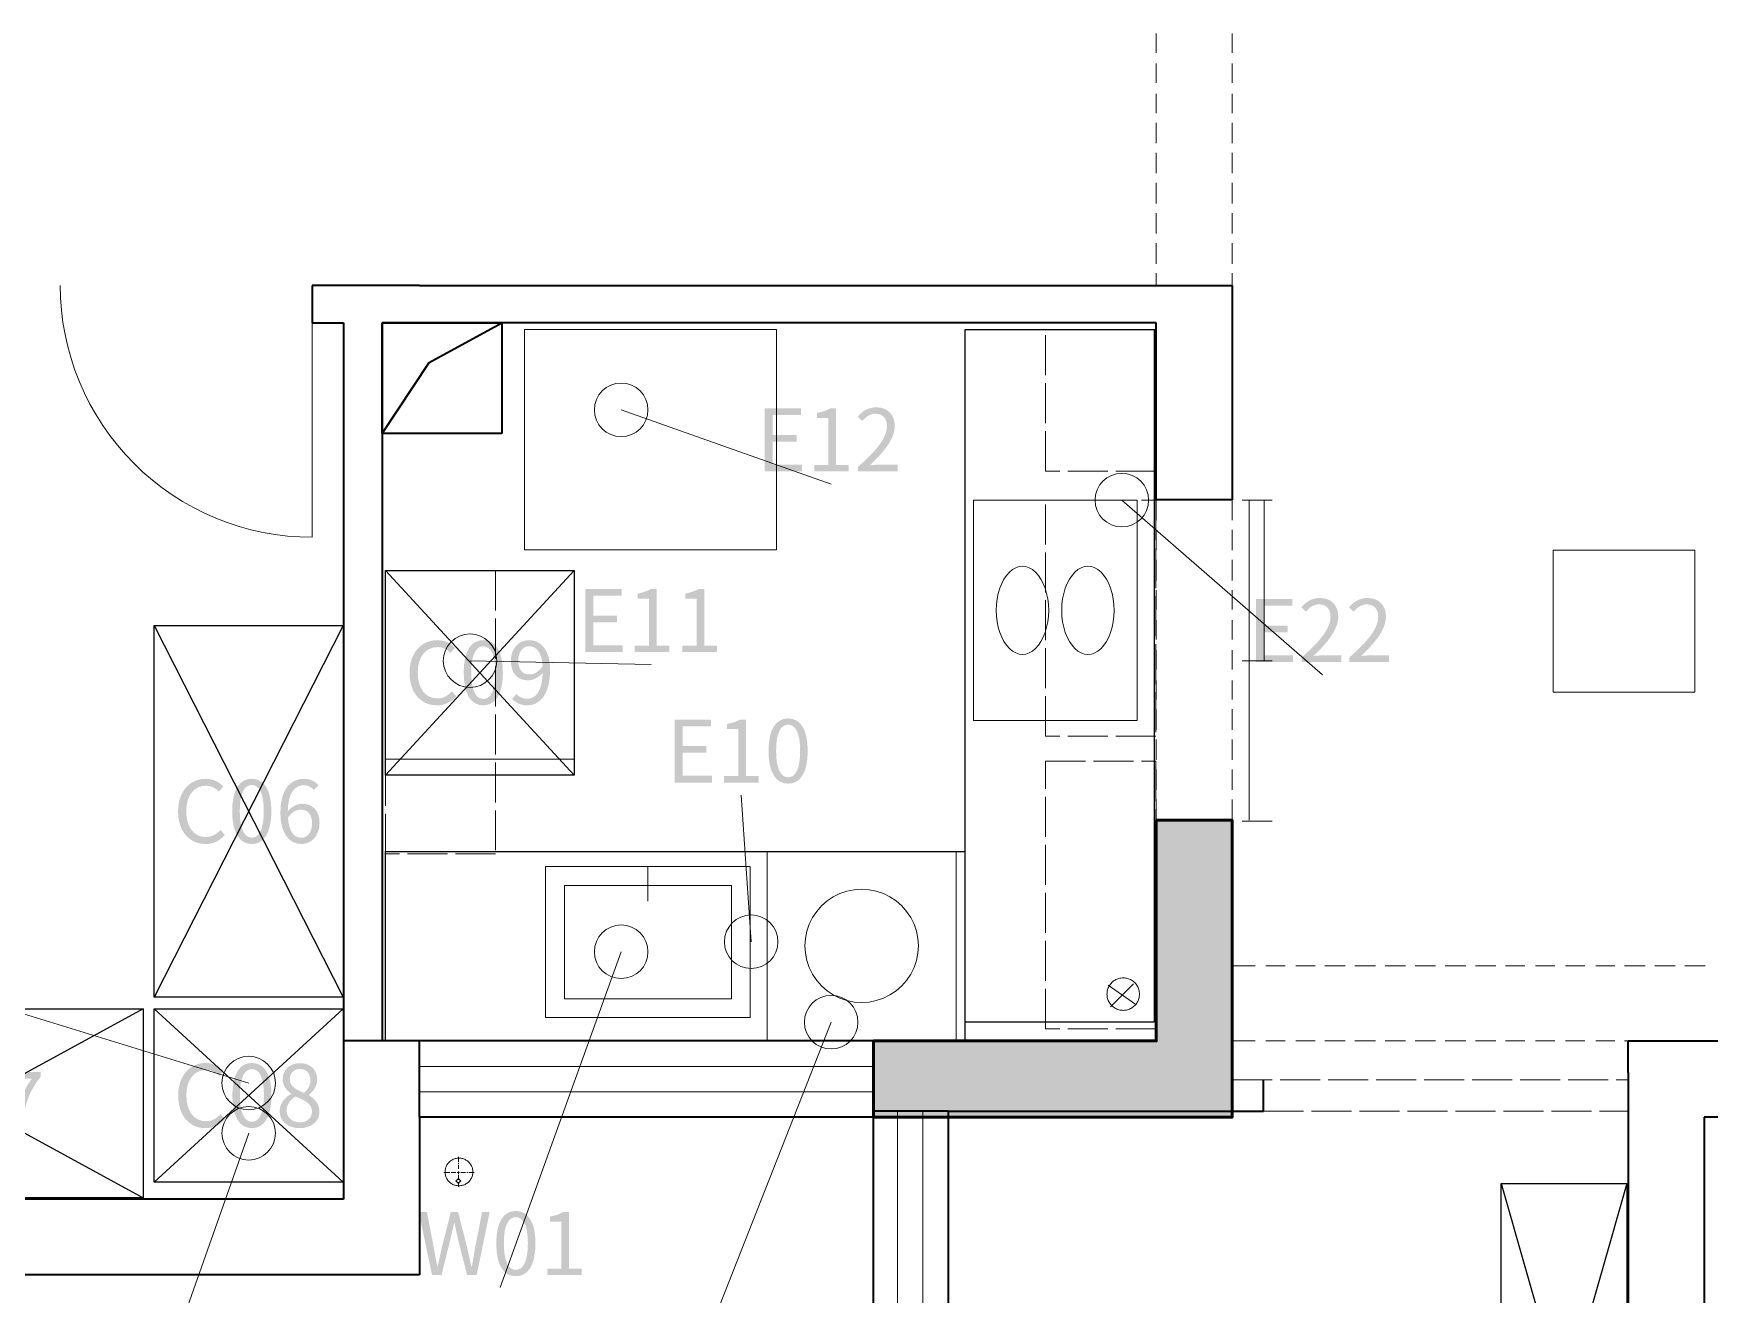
# Model space of a CAD drawing. Header units: millimetres. Extents: x -4600 to 229000, y -4300 to 19460.
# Drawn here: x 85366 to 90688, y 3565 to 7570 of the extents above; entities that cross this region are included whole.
import ezdxf

# ---------------------------------------------------------------- set-up
doc = ezdxf.new("R2010")
doc.units = ezdxf.units.MM
doc.header["$LTSCALE"] = 100
doc.linetypes.add('DASHED', pattern=[1.524, 1.27, -0.254])
for name, color, linetype, lineweight in [('A-APPLIANCE', 4, 'Continuous', 18), ('A-CAB-UPPER', 32, 'DASHED', 13), ('A-CABINET', 32, 'Continuous', 25), ('A-ELEC', 1, 'Continuous', 18), ('A-EX-BEAM', 8, 'Continuous', 13), ('A-EX-OPENING', 8, 'DASHED', 13), ('A-EX-SERVICE', 6, 'Continuous', 13), ('A-EX-STRUCT', 7, 'Continuous', 50), ('A-EX-WALL', 7, 'Continuous', 35), ('A-EX-WINDOW', 4, 'Continuous', 18), ('A-FURN', 7, 'Continuous', 18), ('A-LEADER', 8, 'Continuous', 13), ('A-NEW-DOOR', 3, 'Continuous', 18), ('A-SANITARY', 4, 'Continuous', 18), ('A-TEXT', 7, 'Continuous', 18), ('A-WATER', 5, 'Continuous', 18)]:
    doc.layers.add(name, color=color, linetype=linetype, lineweight=lineweight)

# ---------------------------------------------------------------- blocks, each defined once
blk = doc.blocks.new('SOURCE_PROPOSED')
at = {"layer": 'A-EX-STRUCT'}
blk.add_hatch(color=256, dxfattribs=at).paths.add_polyline_path([(8931.4, 3271.9), (9172.2, 3271.9), (9172.2, 2328.5), (8033.6, 2328.5), (8033.6, 2570.8), (8931.4, 2570.8)])
at = {"layer": 'A-EX-BEAM'}
for p, q in [((8931.4, 5769.8), (8931.4, 5708.6)), ((9172.2, 5769.8), (9172.2, 5708.6)), ((8931.4, 5674.1), (8931.4, 5612.9)), ((9172.2, 5674.1), (9172.2, 5612.9)), ((8931.4, 5578.4), (8931.4, 5517.2)), ((9172.2, 5578.4), (9172.2, 5517.2)), ((8931.4, 5486.6), (8931.4, 5421.6)), ((9172.2, 5486.6), (9172.2, 5421.6)), ((8931.4, 5390.9), (8931.4, 5325.9)), ((9172.2, 5390.9), (9172.2, 5325.9)), ((8931.4, 5295.3), (8931.4, 5230.2)), ((9172.2, 5295.3), (9172.2, 5230.2)), ((8931.4, 5199.6), (8931.4, 5134.5)), ((9172.2, 5199.6), (9172.2, 5134.5)), ((8931.4, 5103.9), (8931.4, 5038.9)), ((9172.2, 5103.9), (9172.2, 5038.9)), ((8931.4, 5008.3), (8931.4, 4970)), ((9172.2, 5008.3), (9172.2, 4970)), ((8931.4, 4289.2), (8931.4, 4224.2)), ((9172.2, 4289.2), (9172.2, 4224.2)), ((8931.4, 4193.6), (8931.4, 4128.6)), ((9172.2, 4193.6), (9172.2, 4128.6)), ((8931.4, 4098), (8931.4, 4033)), ((9172.2, 4098), (9172.2, 4033)), ((8931.4, 4002.4), (8931.4, 3941.2)), ((9172.2, 4002.4), (9172.2, 3941.2)), ((8931.4, 3906.8), (8931.4, 3845.6)), ((9172.2, 3906.8), (9172.2, 3845.6)), ((8931.4, 3811.2), (8931.4, 3750)), ((9172.2, 3811.2), (9172.2, 3750)), ((8931.4, 3715.6), (8931.4, 3654.4)), ((9172.2, 3715.6), (9172.2, 3654.4)), ((8931.4, 3623.8), (8931.4, 3558.8)), ((9172.2, 3623.8), (9172.2, 3558.8)), ((8931.4, 3528.2), (8931.4, 3463.1)), ((9172.2, 3528.2), (9172.2, 3463.1)), ((8931.4, 3432.5), (8931.4, 3367.5)), ((9172.2, 3432.5), (9172.2, 3367.5)), ((8931.4, 3336.9), (8931.4, 3271.9)), ((9172.2, 3336.9), (9172.2, 3271.9)), ((9172.2, 2809.2), (9244.9, 2809.2)), ((9279.3, 2809.2), (9340.4, 2809.2)), ((9374.8, 2809.2), (9436, 2809.2)), ((9466.6, 2809.2), (9531.6, 2809.2)), ((9562.2, 2809.2), (9627.2, 2809.2)), ((9657.8, 2809.2), (9722.7, 2809.2)), ((9753.3, 2809.2), (9818.3, 2809.2)), ((9848.9, 2809.2), (9913.9, 2809.2)), ((9944.5, 2809.2), (10009.5, 2809.2)), ((10040.1, 2809.2), (10101.2, 2809.2)), ((10135.6, 2809.2), (10196.8, 2809.2)), ((10231.2, 2809.2), (10292.4, 2809.2)), ((10326.8, 2809.2), (10387.9, 2809.2)), ((10418.5, 2809.2), (10483.5, 2809.2)), ((10514.1, 2809.2), (10579.1, 2809.2)), ((10609.7, 2809.2), (10674.7, 2809.2)), ((9172.2, 2570.8), (9244.9, 2570.8)), ((9279.3, 2570.8), (9340.4, 2570.8)), ((9374.8, 2570.8), (9436, 2570.8)), ((9466.6, 2570.8), (9531.6, 2570.8)), ((9562.2, 2570.8), (9627.2, 2570.8)), ((9657.8, 2570.8), (9722.7, 2570.8)), ((9753.3, 2570.8), (9818.3, 2570.8)), ((9848.9, 2570.8), (9913.9, 2570.8)), ((9944.5, 2570.8), (10009.5, 2570.8)), ((10040.1, 2570.8), (10101.2, 2570.8)), ((10135.6, 2570.8), (10196.8, 2570.8)), ((10231.2, 2570.8), (10292.4, 2570.8)), ((10326.8, 2570.8), (10387.9, 2570.8)), ((10418.5, 2570.8), (10483.5, 2570.8)), ((10514.1, 2570.8), (10579.1, 2570.8)), ((10609.7, 2570.8), (10674.7, 2570.8))]:
    blk.add_line(p, q, dxfattribs=at)
at = {"layer": 'A-EX-OPENING'}
for p, q in [((9172.2, 2447.1), (10430, 2447.1)), ((9271.6, 2347.6), (10430, 2347.6))]:
    blk.add_line(p, q, dxfattribs=at)
at = {"layer": 'A-EX-SERVICE'}
for p, q in [((8931.4, 5769.8), (8931.4, 5708.6)), ((9172.2, 5769.8), (9172.2, 5708.6)), ((8931.4, 5674.1), (8931.4, 5612.9)), ((9172.2, 5674.1), (9172.2, 5612.9)), ((8931.4, 5578.4), (8931.4, 5517.2)), ((9172.2, 5578.4), (9172.2, 5517.2)), ((8931.4, 5486.6), (8931.4, 5421.6)), ((9172.2, 5486.6), (9172.2, 5421.6)), ((8931.4, 5390.9), (8931.4, 5325.9)), ((9172.2, 5390.9), (9172.2, 5325.9)), ((8931.4, 5295.3), (8931.4, 5230.2)), ((9172.2, 5295.3), (9172.2, 5230.2)), ((8931.4, 5199.6), (8931.4, 5134.5)), ((9172.2, 5199.6), (9172.2, 5134.5)), ((8931.4, 5103.9), (8931.4, 5038.9)), ((9172.2, 5103.9), (9172.2, 5038.9)), ((8931.4, 5008.3), (8931.4, 4970)), ((9172.2, 5008.3), (9172.2, 4970)), ((8931.4, 4289.2), (8931.4, 4224.2)), ((9172.2, 4289.2), (9172.2, 4224.2)), ((8931.4, 4193.6), (8931.4, 4128.6)), ((9172.2, 4193.6), (9172.2, 4128.6)), ((8931.4, 4098), (8931.4, 4033)), ((9172.2, 4098), (9172.2, 4033)), ((8931.4, 4002.4), (8931.4, 3941.2)), ((9172.2, 4002.4), (9172.2, 3941.2)), ((8931.4, 3906.8), (8931.4, 3845.6)), ((9172.2, 3906.8), (9172.2, 3845.6)), ((8931.4, 3811.2), (8931.4, 3750)), ((9172.2, 3811.2), (9172.2, 3750)), ((8931.4, 3715.6), (8931.4, 3654.4)), ((9172.2, 3715.6), (9172.2, 3654.4)), ((8931.4, 3623.8), (8931.4, 3558.8)), ((9172.2, 3623.8), (9172.2, 3558.8)), ((8931.4, 3528.2), (8931.4, 3463.1)), ((9172.2, 3528.2), (9172.2, 3463.1)), ((8931.4, 3432.5), (8931.4, 3367.5)), ((9172.2, 3432.5), (9172.2, 3367.5)), ((8931.4, 3336.9), (8931.4, 3271.9)), ((9172.2, 3336.9), (9172.2, 3271.9)), ((9172.2, 2809.2), (9244.9, 2809.2)), ((9279.3, 2809.2), (9340.4, 2809.2)), ((9374.8, 2809.2), (9436, 2809.2)), ((9466.6, 2809.2), (9531.6, 2809.2)), ((9562.2, 2809.2), (9627.2, 2809.2)), ((9657.8, 2809.2), (9722.7, 2809.2)), ((9753.3, 2809.2), (9818.3, 2809.2)), ((9848.9, 2809.2), (9913.9, 2809.2)), ((9944.5, 2809.2), (10009.5, 2809.2)), ((10040.1, 2809.2), (10101.2, 2809.2)), ((10135.6, 2809.2), (10196.8, 2809.2)), ((10231.2, 2809.2), (10292.4, 2809.2)), ((10326.8, 2809.2), (10387.9, 2809.2)), ((10418.5, 2809.2), (10483.5, 2809.2)), ((10514.1, 2809.2), (10579.1, 2809.2)), ((10609.7, 2809.2), (10674.7, 2809.2)), ((8866.4, 2686.8), (8778.5, 2748)), ((8786.1, 2679.1), (8858.7, 2751.8)), ((9172.2, 2570.8), (9244.9, 2570.8)), ((9279.3, 2570.8), (9340.4, 2570.8)), ((9374.8, 2570.8), (9436, 2570.8)), ((9466.6, 2570.8), (9531.6, 2570.8)), ((9562.2, 2570.8), (9627.2, 2570.8)), ((9657.8, 2570.8), (9722.7, 2570.8)), ((9753.3, 2570.8), (9818.3, 2570.8)), ((9848.9, 2570.8), (9913.9, 2570.8)), ((9944.5, 2570.8), (10009.5, 2570.8)), ((10040.1, 2570.8), (10101.2, 2570.8)), ((10135.6, 2570.8), (10196.8, 2570.8)), ((10231.2, 2570.8), (10292.4, 2570.8)), ((10326.8, 2570.8), (10387.9, 2570.8)), ((10418.5, 2570.8), (10483.5, 2570.8)), ((10514.1, 2570.8), (10579.1, 2570.8)), ((10609.7, 2570.8), (10674.7, 2570.8)), ((6714.8, 2187.1), (6714.8, 2202.4)), ((6714.8, 2179.4), (6714.8, 2183.2)), ((6668.7, 2152.6), (6684.1, 2152.6)), ((6684.1, 2152.6), (6687.9, 2152.6)), ((6691.8, 2152.6), (6707.1, 2152.6)), ((6711, 2129.7), (6707.1, 2125.9)), ((6711, 2152.6), (6718.6, 2152.6)), ((6714.8, 2133.5), (6711, 2129.7)), ((6714.8, 2164.1), (6714.8, 2175.6)), ((6714.8, 2148.8), (6714.8, 2156.5)), ((6714.8, 2129.7), (6714.8, 2145)), ((6718.6, 2129.7), (6714.8, 2133.5)), ((6722.5, 2125.9), (6718.6, 2129.7)), ((6722.5, 2152.6), (6737.8, 2152.6)), ((6741.7, 2152.6), (6745.5, 2152.6)), ((6749.4, 2152.6), (6764.7, 2152.6)), ((6707.1, 2125.9), (6711, 2122.1)), ((6711, 2122.1), (6714.8, 2118.2)), ((6714.8, 2106.8), (6714.8, 2122.1)), ((6714.8, 2118.2), (6718.6, 2122.1)), ((6718.6, 2122.1), (6722.5, 2125.9))]:
    blk.add_line(p, q, dxfattribs=at)
for points in [[(8826.2, 2770.9), (8822.7, 2770.8), (8819.2, 2770.4), (8815.8, 2769.9), (8812.5, 2769.1), (8809.3, 2768.1), (8806.2, 2766.9), (8803.1, 2765.5), (8800.2, 2763.9), (8797.4, 2762.1), (8794.7, 2760.2), (8792.2, 2758), (8789.8, 2755.8), (8787.5, 2753.4), (8785.4, 2750.8), (8783.5, 2748.1), (8781.7, 2745.3), (8780.1, 2742.4), (8778.7, 2739.4), (8777.5, 2736.2), (8776.5, 2733), (8775.7, 2729.7), (8775.1, 2726.3), (8774.8, 2722.8), (8774.6, 2719.3)], [(8877.9, 2719.3), (8877.7, 2722.8), (8877.4, 2726.3), (8876.8, 2729.7), (8876, 2733), (8875, 2736.2), (8873.8, 2739.4), (8872.4, 2742.4), (8870.8, 2745.3), (8869, 2748.1), (8867.1, 2750.8), (8865, 2753.4), (8862.7, 2755.8), (8860.3, 2758), (8857.8, 2760.2), (8855.1, 2762.1), (8852.3, 2763.9), (8849.4, 2765.5), (8846.3, 2766.9), (8843.2, 2768.1), (8840, 2769.1), (8836.6, 2769.9), (8833.3, 2770.4), (8829.8, 2770.8), (8826.2, 2770.9)], [(8774.6, 2719.3), (8774.8, 2715.7), (8775.1, 2712.3), (8775.7, 2708.9), (8776.5, 2705.6), (8777.5, 2702.3), (8778.7, 2699.2), (8780.1, 2696.1), (8781.7, 2693.2), (8783.5, 2690.4), (8785.4, 2687.7), (8787.5, 2685.2), (8789.8, 2682.8), (8792.2, 2680.5), (8794.7, 2678.4), (8797.4, 2676.5), (8800.2, 2674.7), (8803.1, 2673.1), (8806.2, 2671.7), (8809.3, 2670.5), (8812.5, 2669.5), (8815.8, 2668.7), (8819.2, 2668.1), (8822.7, 2667.8), (8826.2, 2667.6)], [(8826.2, 2667.6), (8829.8, 2667.8), (8833.3, 2668.1), (8836.6, 2668.7), (8840, 2669.5), (8843.2, 2670.5), (8846.3, 2671.7), (8849.4, 2673.1), (8852.3, 2674.7), (8855.1, 2676.5), (8857.8, 2678.4), (8860.3, 2680.5), (8862.7, 2682.8), (8865, 2685.2), (8867.1, 2687.7), (8869, 2690.4), (8870.8, 2693.2), (8872.4, 2696.1), (8873.8, 2699.2), (8875, 2702.3), (8876, 2705.6), (8876.8, 2708.9), (8877.4, 2712.3), (8877.7, 2715.7), (8877.9, 2719.3)], [(6716.7, 2198.5), (6713.7, 2198.4), (6710.7, 2198.1), (6707.8, 2197.6), (6705, 2197), (6702.2, 2196.1), (6699.5, 2195.1), (6696.9, 2193.9), (6694.4, 2192.5), (6692, 2191), (6689.7, 2189.4), (6687.6, 2187.6), (6685.5, 2185.7), (6683.6, 2183.6), (6681.8, 2181.4), (6680.1, 2179.1), (6678.6, 2176.8), (6677.2, 2174.3), (6676, 2171.7), (6675, 2169), (6674.1, 2166.2), (6673.5, 2163.4), (6673, 2160.5), (6672.7, 2157.6), (6672.6, 2154.6)], [(6760.9, 2154.6), (6760.8, 2157.6), (6760.5, 2160.5), (6760, 2163.4), (6759.3, 2166.2), (6758.4, 2169), (6757.4, 2171.7), (6756.2, 2174.3), (6754.9, 2176.8), (6753.3, 2179.1), (6751.7, 2181.4), (6749.9, 2183.6), (6747.9, 2185.7), (6745.9, 2187.6), (6743.7, 2189.4), (6741.4, 2191), (6739, 2192.5), (6736.5, 2193.9), (6733.9, 2195.1), (6731.2, 2196.1), (6728.5, 2197), (6725.6, 2197.6), (6722.7, 2198.1), (6719.7, 2198.4), (6716.7, 2198.5)], [(6672.6, 2154.6), (6672.7, 2151.5), (6673, 2148.6), (6673.5, 2145.7), (6674.1, 2142.9), (6675, 2140.1), (6676, 2137.4), (6677.2, 2134.9), (6678.6, 2132.4), (6680.1, 2130), (6681.8, 2127.7), (6683.6, 2125.5), (6685.5, 2123.5), (6687.6, 2121.5), (6689.7, 2119.7), (6692, 2118.1), (6694.4, 2116.6), (6696.9, 2115.2), (6699.5, 2114), (6702.2, 2113), (6705, 2112.2), (6707.8, 2111.5), (6710.7, 2111), (6713.7, 2110.7), (6716.7, 2110.6)], [(6716.7, 2110.6), (6719.7, 2110.7), (6722.7, 2111), (6725.6, 2111.5), (6728.5, 2112.2), (6731.2, 2113), (6733.9, 2114), (6736.5, 2115.2), (6739, 2116.6), (6741.4, 2118.1), (6743.7, 2119.7), (6745.9, 2121.5), (6747.9, 2123.5), (6749.9, 2125.5), (6751.7, 2127.7), (6753.3, 2130), (6754.9, 2132.4), (6756.2, 2134.9), (6757.4, 2137.4), (6758.4, 2140.1), (6759.3, 2142.9), (6760, 2145.7), (6760.5, 2148.6), (6760.8, 2151.5), (6760.9, 2154.6)]]:
    blk.add_lwpolyline(points, dxfattribs=at)
at = {"layer": 'A-EX-STRUCT'}
blk.add_lwpolyline([(8931.4, 3271.9), (9172.2, 3271.9), (9172.2, 2328.5), (8033.6, 2328.5), (8033.6, 2570.8), (8931.4, 2570.8)], close=True, dxfattribs=at)
at = {"layer": 'A-EX-WALL'}
for p, q in [((6350, 4970), (6250.5, 4970)), ((6250.5, 4970), (6250.5, 4851.4)), ((6591.9, 4970), (6350, 4970)), ((6591.9, 4970), (9172.2, 4970)), ((9172.2, 4970), (9172.2, 4289.2)), ((6250.5, 4851.4), (6350, 4851.4)), ((6350, 4851.4), (6350, 2068.5)), ((8931.4, 4851.4), (6472.9, 4851.4)), ((6472.9, 4499.6), (6472.9, 4851.4)), ((6472.9, 4851.4), (6472.9, 2570.8)), ((6472.9, 4851.4), (6853, 4851.4)), ((6622.6, 4725.2), (6853, 4851.4)), ((6853, 4851.4), (6853, 4499.6)), ((8931.4, 4289.2), (8931.4, 4851.4)), ((6472.9, 4499.6), (6622.6, 4725.2)), ((6853, 4499.6), (6472.9, 4499.6)), ((9172.2, 4289.2), (8931.4, 4289.2)), ((9172.2, 3271.9), (8931.4, 3271.9)), ((8931.4, 3271.9), (8931.4, 2570.8)), ((9172.2, 2447.1), (9172.2, 3271.9)), ((8931.4, 2570.8), (6350, 2570.8)), ((6591.9, 2328.5), (6591.9, 2570.8)), ((8033.6, 2328.5), (8033.6, 2570.8)), ((10430, 2470), (10430, 2570.8)), ((10430, 2570.8), (14020, 2570.8)), ((10430, 2470), (10430, 0)), ((9172.2, 2447.1), (9172.2, 2347.6)), ((9271.6, 2347.6), (9271.6, 2447.1)), ((8270, 2347.6), (8033.6, 2347.6)), ((8270, 2347.6), (8270, 0)), ((8270, 2347.6), (9271.6, 2347.6)), ((6591.9, 2328.5), (6591.9, 1827.6)), ((8033.6, 2328.5), (6591.9, 2328.5)), ((8033.6, -240.9), (8033.6, 2328.5)), ((14257, 2328.5), (10670.9, 2328.5)), ((10670.9, 2328.5), (10670.9, -240.9)), ((6350, 2068.5), (2720, 2068.5)), ((6591.9, 1827.6), (4601.6, 1827.6))]:
    blk.add_line(p, q, dxfattribs=at)
at = {"layer": 'A-EX-WINDOW'}
for p, q in [((8033.6, 2489.4), (6591.9, 2489.4)), ((8033.6, 2408.8), (6591.9, 2408.8)), ((8109.9, 0), (8109.9, 2347.6)), ((8189.9, 0), (8189.9, 2347.6))]:
    blk.add_line(p, q, dxfattribs=at)
blk = doc.blocks.new('FURNITURE_INDEX')
at = {"layer": 'A-TEXT'}
h = blk.add_hatch(color=256, dxfattribs=at)
edge = h.paths.add_edge_path()
edge.add_spline(control_points=[(6647, 3636.3), (6672.9, 3636.3), (6692.5, 3646.7), (6708.4, 3665)], knot_values=[0, 0, 0, 0, 1, 1, 1, 1], degree=3, periodic=0)
edge.add_line((6708.4, 3665), (6694.4, 3681.1))
edge.add_spline(control_points=[(6694.4, 3681.1), (6681.6, 3666.9), (6667.2, 3658.4), (6648.1, 3658.4), (6609.9, 3658.4), (6585.8, 3690.1), (6585.8, 3740.5), (6585.8, 3790.5), (6611.2, 3821.3), (6648.9, 3821.3), (6666.1, 3821.3), (6679.2, 3813.7), (6689.8, 3802.5)], knot_values=[0, 0, 0, 0, 1, 1, 1, 2, 2, 2, 3, 3, 3, 4, 4, 4, 4], degree=3, periodic=0)
edge.add_line((6689.8, 3802.5), (6703.4, 3818.9))
edge.add_spline(control_points=[(6703.4, 3818.9), (6692, 3831.7), (6672.9, 3843.4), (6648.6, 3843.4), (6597.9, 3843.4), (6559.9, 3804.4), (6559.9, 3739.7), (6559.9, 3674.8), (6597, 3636.3), (6647, 3636.3)], knot_values=[0, 0, 0, 0, 1, 1, 1, 2, 2, 2, 3, 3, 3, 3], degree=3, periodic=0)
h = blk.add_hatch(color=256, dxfattribs=at)
edge = h.paths.add_edge_path()
edge.add_spline(control_points=[(6794, 3636.3), (6832, 3636.3), (6856.2, 3670.7), (6856.2, 3740.5), (6856.2, 3809.9), (6832, 3843.4), (6794, 3843.4), (6755.8, 3843.4), (6731.8, 3809.9), (6731.8, 3740.5), (6731.8, 3670.7), (6755.8, 3636.3), (6794, 3636.3)], knot_values=[0, 0, 0, 0, 1, 1, 1, 2, 2, 2, 3, 3, 3, 4, 4, 4, 4], degree=3, periodic=0)
edge = h.paths.add_edge_path(flags=0)
edge.add_spline(control_points=[(6794, 3656.5), (6771.4, 3656.5), (6755.8, 3681.9), (6755.8, 3740.5), (6755.8, 3798.9), (6771.4, 3823.8), (6794, 3823.8), (6816.7, 3823.8), (6832.2, 3798.9), (6832.2, 3740.5), (6832.2, 3681.9), (6816.7, 3656.5), (6794, 3656.5)], knot_values=[0, 0, 0, 0, 1, 1, 1, 2, 2, 2, 3, 3, 3, 4, 4, 4, 4], degree=3, periodic=0)
h = blk.add_hatch(color=256, dxfattribs=at)
edge = h.paths.add_edge_path()
edge.add_spline(control_points=[(6933.7, 3636.3), (6971.1, 3636.3), (7006.3, 3667.4), (7006.3, 3748.5), (7006.3, 3812), (6977.4, 3843.4), (6938.9, 3843.4), (6907.8, 3843.4), (6881.6, 3817.5), (6881.6, 3778.5), (6881.6, 3737.3), (6903.4, 3715.7), (6936.7, 3715.7), (6953.4, 3715.7), (6970.6, 3725.3), (6982.8, 3740)], knot_values=[0, 0, 0, 0, 1, 1, 1, 2, 2, 2, 3, 3, 3, 4, 4, 4, 5, 5, 5, 5], degree=3, periodic=0)
edge.add_spline(control_points=[(6982.8, 3740), (6980.9, 3678.1), (6958.6, 3657.1), (6932.9, 3657.1), (6919.8, 3657.1), (6907.8, 3662.8), (6899.1, 3672.3)], knot_values=[0, 0, 0, 0, 1, 1, 1, 2, 2, 2, 2], degree=3, periodic=0)
edge.add_line((6899.1, 3672.3), (6885.4, 3656.8))
edge.add_spline(control_points=[(6885.4, 3656.8), (6896.6, 3645.1), (6911.9, 3636.3), (6933.7, 3636.3)], knot_values=[0, 0, 0, 0, 1, 1, 1, 1], degree=3, periodic=0)
edge = h.paths.add_edge_path(flags=0)
edge.add_spline(control_points=[(6982.6, 3761), (6969.2, 3741.9), (6954.2, 3734.3), (6940.8, 3734.3), (6917.1, 3734.3), (6905.1, 3751.7), (6905.1, 3778.5), (6905.1, 3806), (6919.8, 3824), (6939.2, 3824), (6964.6, 3824), (6979.8, 3802.2), (6982.6, 3761)], knot_values=[0, 0, 0, 0, 1, 1, 1, 2, 2, 2, 3, 3, 3, 4, 4, 4, 4], degree=3, periodic=0)
h = blk.add_hatch(color=256, dxfattribs=at)
edge = h.paths.add_edge_path()
edge.add_spline(control_points=[(5911.7, 3196), (5937.6, 3196), (5957.3, 3206.4), (5973.1, 3224.7)], knot_values=[0, 0, 0, 0, 1, 1, 1, 1], degree=3, periodic=0)
edge.add_line((5973.1, 3224.7), (5959.2, 3240.8))
edge.add_spline(control_points=[(5959.2, 3240.8), (5946.3, 3226.6), (5931.9, 3218.1), (5912.8, 3218.1), (5874.6, 3218.1), (5850.6, 3249.8), (5850.6, 3300.3), (5850.6, 3350.2), (5875.9, 3381), (5913.6, 3381), (5930.8, 3381), (5943.9, 3373.4), (5954.5, 3362.2)], knot_values=[0, 0, 0, 0, 1, 1, 1, 2, 2, 2, 3, 3, 3, 4, 4, 4, 4], degree=3, periodic=0)
edge.add_line((5954.5, 3362.2), (5968.2, 3378.6))
edge.add_spline(control_points=[(5968.2, 3378.6), (5956.7, 3391.4), (5937.6, 3403.1), (5913.3, 3403.1), (5862.6, 3403.1), (5824.7, 3364.1), (5824.7, 3299.4), (5824.7, 3234.5), (5861.8, 3196), (5911.7, 3196)], knot_values=[0, 0, 0, 0, 1, 1, 1, 2, 2, 2, 3, 3, 3, 3], degree=3, periodic=0)
h = blk.add_hatch(color=256, dxfattribs=at)
edge = h.paths.add_edge_path()
edge.add_spline(control_points=[(6058.8, 3196), (6096.7, 3196), (6121, 3230.4), (6121, 3300.3), (6121, 3369.6), (6096.7, 3403.1), (6058.8, 3403.1), (6020.6, 3403.1), (5996.5, 3369.6), (5996.5, 3300.3), (5996.5, 3230.4), (6020.6, 3196), (6058.8, 3196)], knot_values=[0, 0, 0, 0, 1, 1, 1, 2, 2, 2, 3, 3, 3, 4, 4, 4, 4], degree=3, periodic=0)
edge = h.paths.add_edge_path(flags=0)
edge.add_spline(control_points=[(6058.8, 3216.2), (6036.1, 3216.2), (6020.6, 3241.6), (6020.6, 3300.3), (6020.6, 3358.7), (6036.1, 3383.5), (6058.8, 3383.5), (6081.4, 3383.5), (6097, 3358.7), (6097, 3300.3), (6097, 3241.6), (6081.4, 3216.2), (6058.8, 3216.2)], knot_values=[0, 0, 0, 0, 1, 1, 1, 2, 2, 2, 3, 3, 3, 4, 4, 4, 4], degree=3, periodic=0)
h = blk.add_hatch(color=256, dxfattribs=at)
edge = h.paths.add_edge_path()
edge.add_spline(control_points=[(6216.5, 3196), (6247.6, 3196), (6274, 3222.2), (6274, 3261), (6274, 3303), (6252.2, 3323.7), (6218.4, 3323.7), (6202.8, 3323.7), (6185.4, 3314.7), (6173.1, 3299.7)], knot_values=[0, 0, 0, 0, 1, 1, 1, 2, 2, 2, 3, 3, 3, 3], degree=3, periodic=0)
edge.add_spline(control_points=[(6173.1, 3299.7), (6174.2, 3361.7), (6196.8, 3382.7), (6224.7, 3382.7), (6236.7, 3382.7), (6248.7, 3376.7), (6256.3, 3367.4)], knot_values=[0, 0, 0, 0, 1, 1, 1, 2, 2, 2, 2], degree=3, periodic=0)
edge.add_line((6256.3, 3367.4), (6270.5, 3382.7))
edge.add_spline(control_points=[(6270.5, 3382.7), (6259.3, 3394.7), (6244.3, 3403.1), (6223.6, 3403.1), (6184.8, 3403.1), (6149.6, 3373.4), (6149.6, 3295.1), (6149.6, 3229), (6178.3, 3196), (6216.5, 3196)], knot_values=[0, 0, 0, 0, 1, 1, 1, 2, 2, 2, 3, 3, 3, 3], degree=3, periodic=0)
edge = h.paths.add_edge_path(flags=0)
edge.add_spline(control_points=[(6173.6, 3279.8), (6186.7, 3298.3), (6202, 3305.2), (6214.3, 3305.2), (6238.6, 3305.2), (6250.3, 3288), (6250.3, 3261), (6250.3, 3233.7), (6235.6, 3215.7), (6216.5, 3215.7), (6191.4, 3215.7), (6176.4, 3238.3), (6173.6, 3279.8)], knot_values=[0, 0, 0, 0, 1, 1, 1, 2, 2, 2, 3, 3, 3, 4, 4, 4, 4], degree=3, periodic=0)
h = blk.add_hatch(color=256, dxfattribs=at)
edge = h.paths.add_edge_path()
edge.add_line((5303.9, 2272.1), (5329.8, 2272.1))
edge.add_spline(control_points=[(5329.8, 2272.1), (5333.1, 2350.4), (5341.6, 2397.1), (5388.5, 2457.1)], knot_values=[0, 0, 0, 0, 1, 1, 1, 1], degree=3, periodic=0)
edge.add_line((5388.5, 2457.1), (5388.5, 2472.1))
edge.add_line((5388.5, 2472.1), (5263.3, 2472.1))
edge.add_line((5263.3, 2472.1), (5263.3, 2450.8))
edge.add_line((5263.3, 2450.8), (5360.4, 2450.8))
edge.add_spline(control_points=[(5360.4, 2450.8), (5321.1, 2396.3), (5307.5, 2348), (5303.9, 2272.1)], knot_values=[0, 0, 0, 0, 1, 1, 1, 1], degree=3, periodic=0)
h = blk.add_hatch(color=256, dxfattribs=at)
edge = h.paths.add_edge_path()
edge.add_spline(control_points=[(5912.1, 2293.6), (5938, 2293.6), (5957.7, 2303.9), (5973.5, 2322.2)], knot_values=[0, 0, 0, 0, 1, 1, 1, 1], degree=3, periodic=0)
edge.add_line((5973.5, 2322.2), (5959.6, 2338.3))
edge.add_spline(control_points=[(5959.6, 2338.3), (5946.8, 2324.1), (5932.3, 2315.7), (5913.2, 2315.7), (5875, 2315.7), (5851, 2347.3), (5851, 2397.8), (5851, 2447.7), (5876.4, 2478.6), (5914, 2478.6), (5931.2, 2478.6), (5944.3, 2470.9), (5954.9, 2459.7)], knot_values=[0, 0, 0, 0, 1, 1, 1, 2, 2, 2, 3, 3, 3, 4, 4, 4, 4], degree=3, periodic=0)
edge.add_line((5954.9, 2459.7), (5968.6, 2476.1))
edge.add_spline(control_points=[(5968.6, 2476.1), (5957.1, 2488.9), (5938, 2500.7), (5913.7, 2500.7), (5863, 2500.7), (5825.1, 2461.6), (5825.1, 2397), (5825.1, 2332), (5862.2, 2293.6), (5912.1, 2293.6)], knot_values=[0, 0, 0, 0, 1, 1, 1, 2, 2, 2, 3, 3, 3, 3], degree=3, periodic=0)
h = blk.add_hatch(color=256, dxfattribs=at)
edge = h.paths.add_edge_path()
edge.add_spline(control_points=[(6059.2, 2293.6), (6097.1, 2293.6), (6121.4, 2327.9), (6121.4, 2397.8), (6121.4, 2467.1), (6097.1, 2500.7), (6059.2, 2500.7), (6021, 2500.7), (5997, 2467.1), (5997, 2397.8), (5997, 2327.9), (6021, 2293.6), (6059.2, 2293.6)], knot_values=[0, 0, 0, 0, 1, 1, 1, 2, 2, 2, 3, 3, 3, 4, 4, 4, 4], degree=3, periodic=0)
edge = h.paths.add_edge_path(flags=0)
edge.add_spline(control_points=[(6059.2, 2313.8), (6036.5, 2313.8), (6021, 2339.1), (6021, 2397.8), (6021, 2456.2), (6036.5, 2481), (6059.2, 2481), (6081.8, 2481), (6097.4, 2456.2), (6097.4, 2397.8), (6097.4, 2339.1), (6081.8, 2313.8), (6059.2, 2313.8)], knot_values=[0, 0, 0, 0, 1, 1, 1, 2, 2, 2, 3, 3, 3, 4, 4, 4, 4], degree=3, periodic=0)
h = blk.add_hatch(color=256, dxfattribs=at)
edge = h.paths.add_edge_path()
edge.add_spline(control_points=[(6211.1, 2293.6), (6248.5, 2293.6), (6273.6, 2316.2), (6273.6, 2345.1), (6273.6, 2372.7), (6257.5, 2387.7), (6240.1, 2397.8)], knot_values=[0, 0, 0, 0, 1, 1, 1, 2, 2, 2, 2], degree=3, periodic=0)
edge.add_line((6240.1, 2397.8), (6240.1, 2399.2))
edge.add_spline(control_points=[(6240.1, 2399.2), (6251.8, 2408.4), (6266.5, 2426.4), (6266.5, 2447.5), (6266.5, 2478.3), (6245.8, 2500.1), (6211.7, 2500.1), (6180.6, 2500.1), (6156.8, 2479.6), (6156.8, 2449.4), (6156.8, 2428.4), (6169.4, 2413.3), (6183.9, 2403.3)], knot_values=[0, 0, 0, 0, 1, 1, 1, 2, 2, 2, 3, 3, 3, 4, 4, 4, 4], degree=3, periodic=0)
edge.add_line((6183.9, 2403.3), (6183.9, 2402.2))
edge.add_spline(control_points=[(6183.9, 2402.2), (6165.6, 2392.3), (6147.3, 2373.5), (6147.3, 2346.8), (6147.3, 2315.9), (6174, 2293.6), (6211.1, 2293.6)], knot_values=[0, 0, 0, 0, 1, 1, 1, 2, 2, 2, 2], degree=3, periodic=0)
edge = h.paths.add_edge_path(flags=0)
edge.add_spline(control_points=[(6211.4, 2312.1), (6187.4, 2312.1), (6169.4, 2327.7), (6169.4, 2349), (6169.4, 2368.1), (6180.9, 2383.9), (6197, 2394.2)], knot_values=[0, 0, 0, 0, 1, 1, 1, 2, 2, 2, 2], degree=3, periodic=0)
edge.add_spline(control_points=[(6197, 2394.2), (6225.3, 2382.8), (6249.9, 2373), (6249.9, 2346), (6249.9, 2326), (6234.6, 2312.1), (6211.4, 2312.1)], knot_values=[0, 0, 0, 0, 1, 1, 1, 2, 2, 2, 2], degree=3, periodic=0)
edge = h.paths.add_edge_path(flags=0)
edge.add_spline(control_points=[(6224.8, 2405.7), (6201, 2415), (6179.5, 2425.6), (6179.5, 2449.4), (6179.5, 2468.7), (6192.9, 2481.6), (6211.4, 2481.6), (6232.7, 2481.6), (6245.3, 2466), (6245.3, 2446.1), (6245.3, 2431.4), (6238.2, 2417.7), (6224.8, 2405.7)], knot_values=[0, 0, 0, 0, 1, 1, 1, 2, 2, 2, 3, 3, 3, 4, 4, 4, 4], degree=3, periodic=0)
at = {"layer": 'A-APPLIANCE'}
for points in [[(6924.7, 4829.8), (7724.7, 4829.8), (7724.7, 4129.8), (6924.7, 4129.8)], [(8350.3, 4288), (8870.3, 4288), (8870.3, 3588), (8350.3, 3588)], [(6483.1, 4064.9), (7083.1, 4064.9), (7083.1, 3464.9), (6483.1, 3464.9)], [(8589.5, 3938), (8588.8, 3956.2), (8586.6, 3974.2), (8583.1, 3991.5), (8578.3, 4008), (8572.3, 4023.2), (8565.1, 4037), (8556.9, 4049), (8547.9, 4059.2), (8538.1, 4067.3), (8527.8, 4073.2), (8517.1, 4076.8), (8506.3, 4078), (8495.4, 4076.8), (8484.7, 4073.2), (8474.4, 4067.3), (8464.7, 4059.2), (8455.6, 4049), (8447.5, 4037), (8440.3, 4023.2), (8434.2, 4008), (8429.4, 3991.5), (8425.9, 3974.2), (8423.8, 3956.2), (8423.1, 3938), (8423.8, 3919.7), (8425.9, 3901.7), (8429.4, 3884.4), (8434.2, 3868), (8440.3, 3852.7), (8447.5, 3839), (8455.6, 3826.9), (8464.7, 3816.7), (8474.4, 3808.6), (8484.7, 3802.7), (8495.4, 3799.2), (8506.3, 3798), (8517.1, 3799.2), (8527.8, 3802.7), (8538.1, 3808.6), (8547.9, 3816.7), (8556.9, 3826.9), (8565.1, 3839), (8572.3, 3852.7), (8578.3, 3868), (8583.1, 3884.4), (8586.6, 3901.7), (8588.8, 3919.7), (8589.5, 3938)], [(8797.5, 3938), (8796.8, 3956.2), (8794.6, 3974.2), (8791.1, 3991.5), (8786.3, 4008), (8780.3, 4023.2), (8773.1, 4037), (8764.9, 4049), (8755.9, 4059.2), (8746.1, 4067.3), (8735.8, 4073.2), (8725.1, 4076.8), (8714.3, 4078), (8703.4, 4076.8), (8692.7, 4073.2), (8682.4, 4067.3), (8672.7, 4059.2), (8663.6, 4049), (8655.5, 4037), (8648.3, 4023.2), (8642.2, 4008), (8637.4, 3991.5), (8633.9, 3974.2), (8631.8, 3956.2), (8631.1, 3938), (8631.8, 3919.7), (8633.9, 3901.7), (8637.4, 3884.4), (8642.2, 3868), (8648.3, 3852.7), (8655.5, 3839), (8663.6, 3826.9), (8672.7, 3816.7), (8682.4, 3808.6), (8692.7, 3802.7), (8703.4, 3799.2), (8714.3, 3798), (8725.1, 3799.2), (8735.8, 3802.7), (8746.1, 3808.6), (8755.9, 3816.7), (8764.9, 3826.9), (8773.1, 3839), (8780.3, 3852.7), (8786.3, 3868), (8791.1, 3884.4), (8794.6, 3901.7), (8796.8, 3919.7), (8797.5, 3938)], [(7695.6, 3172.5), (8295.6, 3172.5), (8295.6, 2572.5), (7695.6, 2572.5)], [(8175.6, 2872.5), (8174.1, 2896), (8169.5, 2919.1), (8161.9, 2941.4), (8151.5, 2962.5), (8138.4, 2982.1), (8122.9, 2999.8), (8105.2, 3015.3), (8085.6, 3028.4), (8064.5, 3038.8), (8042.2, 3046.4), (8019.1, 3050.9), (7995.6, 3052.5), (7972.1, 3050.9), (7949, 3046.4), (7926.7, 3038.8), (7905.6, 3028.4), (7886, 3015.3), (7868.3, 2999.8), (7852.8, 2982.1), (7839.7, 2962.5), (7829.3, 2941.4), (7821.8, 2919.1), (7817.2, 2896), (7815.6, 2872.5), (7817.2, 2849), (7821.8, 2825.9), (7829.3, 2803.6), (7839.7, 2782.5), (7852.8, 2762.9), (7868.3, 2745.2), (7886, 2729.7), (7905.6, 2716.6), (7926.7, 2706.2), (7949, 2698.6), (7972.1, 2694), (7995.6, 2692.5), (8019.1, 2694), (8042.2, 2698.6), (8064.5, 2706.2), (8085.6, 2716.6), (8105.2, 2729.7), (8122.9, 2745.2), (8138.4, 2762.9), (8151.5, 2782.5), (8161.9, 2803.6), (8169.5, 2825.9), (8174.1, 2849), (8175.6, 2872.5)]]:
    blk.add_lwpolyline(points, close=True, dxfattribs=at)
at = {"layer": 'A-CAB-UPPER'}
for points in [[(8579.7, 4829.8), (8929.7, 4829.8), (8929.7, 4379.8), (8579.7, 4379.8)], [(8579.7, 4288), (8929.7, 4288), (8929.7, 3538), (8579.7, 3538)], [(6483.1, 4064.9), (6833.1, 4064.9), (6833.1, 3164.9), (6483.1, 3164.9)], [(8579.7, 3459.3), (8929.7, 3459.3), (8929.7, 2609.3), (8579.7, 2609.3)]]:
    blk.add_lwpolyline(points, close=True, dxfattribs=at)
at = {"layer": 'A-CABINET'}
for points in [[(8324.8, 4829.8), (8924.8, 4829.8), (8924.8, 2629.8), (8324.8, 2629.8)], [(6483.1, 4064.9), (7083.1, 4064.9), (7083.1, 3414.9), (6483.1, 3414.9)], [(5749.3, 3889.6), (6349.3, 3889.6), (6349.3, 2709.6), (5749.3, 2709.6)], [(6483.1, 3172.5), (8323.1, 3172.5), (8323.1, 2572.5), (6483.1, 2572.5)], [(4614.3, 2672.1), (5714.3, 2672.1), (5714.3, 2072.1), (4614.3, 2072.1)], [(5749.3, 2672.1), (6349.3, 2672.1), (6349.3, 2122.1), (5749.3, 2122.1)], [(10026, 2118.2), (10426, 2118.2), (10426, 718.2), (10026, 718.2)]]:
    blk.add_lwpolyline(points, close=True, dxfattribs=at)
for points in [[(6483.1, 4064.9), (7083.1, 3414.9)], [(7083.1, 4064.9), (6483.1, 3414.9)], [(5749.3, 3889.6), (6349.3, 2709.6)], [(6349.3, 3889.6), (5749.3, 2709.6)], [(4614.3, 2672.1), (5714.3, 2072.1)], [(5714.3, 2672.1), (4614.3, 2072.1)], [(5749.3, 2672.1), (6349.3, 2122.1)], [(6349.3, 2672.1), (5749.3, 2122.1)], [(10026, 2118.2), (10426, 718.2)], [(10426, 2118.2), (10026, 718.2)]]:
    blk.add_lwpolyline(points, dxfattribs=at)
at = {"layer": 'A-FURN'}
blk.add_lwpolyline([(10191.7, 4128.6), (10641.7, 4128.6), (10641.7, 3678.6), (10191.7, 3678.6)], close=True, dxfattribs=at)
at = {"layer": 'A-NEW-DOOR'}
for p, q in [((6250.5, 4970), (6250.5, 4170)), ((9204.1, 4288), (9299.7, 4288)), ((9226.4, 4289.2), (9226.4, 3271.9)), ((9274.2, 4289.2), (9274.2, 3778)), ((9204.1, 3778), (9299.7, 3778)), ((9204.1, 3268.1), (9299.7, 3268.1))]:
    blk.add_line(p, q, dxfattribs=at)
blk.add_lwpolyline([(5450.5, 4970), (5451.5, 4930.7), (5454.4, 4891.6), (5459.2, 4852.6), (5465.9, 4813.9), (5474.5, 4775.6), (5485, 4737.8), (5497.3, 4700.5), (5511.4, 4663.9), (5527.3, 4628), (5545, 4592.9), (5564.3, 4558.7), (5585.4, 4525.5), (5608, 4493.4), (5632.1, 4462.5), (5657.8, 4432.8), (5684.8, 4404.3), (5713.3, 4377.2), (5743, 4351.6), (5774, 4327.4), (5806.1, 4304.8), (5839.2, 4283.8), (5873.4, 4264.5), (5908.5, 4246.8), (5944.4, 4230.9), (5981, 4216.8), (6018.3, 4204.4), (6056.1, 4194), (6094.5, 4185.4), (6133.1, 4178.7), (6172.1, 4173.9), (6211.3, 4171), (6250.5, 4170)], dxfattribs=at)
at = {"layer": 'A-SANITARY'}
blk.add_line((7316.9, 3124.7), (7316.9, 3014.7), dxfattribs=at)
for points in [[(6991.9, 3124.7), (7641.9, 3124.7), (7641.9, 2644.7), (6991.9, 2644.7)], [(7051.9, 3064.7), (7581.9, 3064.7), (7581.9, 2704.7), (7051.9, 2704.7)]]:
    blk.add_lwpolyline(points, close=True, dxfattribs=at)
blk = doc.blocks.new('EQUIPMENT_POINTS')
at = {"layer": 'A-ELEC'}
for points in [[(7687.8, 4379.2), (7805.9, 4379.2), (7805.9, 4400.7), (7712.9, 4400.7), (7712.9, 4473.6), (7788.7, 4473.6), (7788.7, 4495.2), (7712.9, 4495.2), (7712.9, 4557.9), (7802.9, 4557.9), (7802.9, 4579.2), (7687.8, 4579.2), (7687.8, 4379.2)], [(7118, 3805.5), (7236.1, 3805.5), (7236.1, 3827.1), (7143.1, 3827.1), (7143.1, 3899.9), (7218.9, 3899.9), (7218.9, 3921.5), (7143.1, 3921.5), (7143.1, 3984.2), (7233.1, 3984.2), (7233.1, 4005.5), (7118, 4005.5), (7118, 3805.5)], [(9247.8, 3773.6), (9365.9, 3773.6), (9365.9, 3795.2), (9272.9, 3795.2), (9272.9, 3868), (9348.7, 3868), (9348.7, 3889.6), (9272.9, 3889.6), (9272.9, 3952.4), (9362.9, 3952.4), (9362.9, 3973.6), (9247.8, 3973.6), (9247.8, 3773.6)], [(7401.7, 3391.2), (7519.8, 3391.2), (7519.8, 3412.7), (7426.8, 3412.7), (7426.8, 3485.6), (7502.6, 3485.6), (7502.6, 3507.2), (7426.8, 3507.2), (7426.8, 3569.9), (7516.8, 3569.9), (7516.8, 3591.2), (7401.7, 3591.2), (7401.7, 3391.2)]]:
    blk.add_hatch(color=256, dxfattribs=at).paths.add_polyline_path(points)
h = blk.add_hatch(color=256, dxfattribs=at)
edge = h.paths.add_edge_path()
edge.add_line((7844.9, 4379.2), (7954.6, 4379.2))
edge.add_line((7954.6, 4379.2), (7954.6, 4399.9))
edge.add_line((7954.6, 4399.9), (7914.5, 4399.9))
edge.add_line((7914.5, 4399.9), (7914.5, 4579.2))
edge.add_line((7914.5, 4579.2), (7895.4, 4579.2))
edge.add_spline(control_points=[(7895.4, 4579.2), (7884.5, 4572.9), (7871.7, 4568.3), (7853.9, 4565)], knot_values=[0, 0, 0, 0, 1, 1, 1, 1], degree=3, periodic=0)
edge.add_line((7853.9, 4565), (7853.9, 4549.2))
edge.add_line((7853.9, 4549.2), (7889.7, 4549.2))
edge.add_line((7889.7, 4549.2), (7889.7, 4399.9))
edge.add_line((7889.7, 4399.9), (7844.9, 4399.9))
edge.add_line((7844.9, 4399.9), (7844.9, 4379.2))
h = blk.add_hatch(color=256, dxfattribs=at)
edge = h.paths.add_edge_path()
edge.add_line((7984.3, 4379.2), (8110.1, 4379.2))
edge.add_line((8110.1, 4379.2), (8110.1, 4400.7))
edge.add_line((8110.1, 4400.7), (8054.7, 4400.7))
edge.add_spline(control_points=[(8054.7, 4400.7), (8044.6, 4400.7), (8032.4, 4399.7), (8022, 4398.8)], knot_values=[0, 0, 0, 0, 1, 1, 1, 1], degree=3, periodic=0)
edge.add_spline(control_points=[(8022, 4398.8), (8068.9, 4443.3), (8100.6, 4484), (8100.6, 4524.1), (8100.6, 4559.5), (8077.9, 4582.7), (8042.2, 4582.7), (8016.8, 4582.7), (7999.3, 4571.3), (7983.2, 4553.5)], knot_values=[0, 0, 0, 0, 1, 1, 1, 2, 2, 2, 3, 3, 3, 3], degree=3, periodic=0)
edge.add_line((7983.2, 4553.5), (7997.7, 4539.4))
edge.add_spline(control_points=[(7997.7, 4539.4), (8008.9, 4552.7), (8022.8, 4562.5), (8039.2, 4562.5), (8064, 4562.5), (8076, 4545.9), (8076, 4523), (8076, 4488.6), (8047.1, 4448.8), (7984.3, 4393.9)], knot_values=[0, 0, 0, 0, 1, 1, 1, 2, 2, 2, 3, 3, 3, 3], degree=3, periodic=0)
edge.add_line((7984.3, 4393.9), (7984.3, 4379.2))
h = blk.add_hatch(color=256, dxfattribs=at)
edge = h.paths.add_edge_path()
edge.add_line((7275.1, 3805.5), (7384.8, 3805.5))
edge.add_line((7384.8, 3805.5), (7384.8, 3826.2))
edge.add_line((7384.8, 3826.2), (7344.7, 3826.2))
edge.add_line((7344.7, 3826.2), (7344.7, 4005.5))
edge.add_line((7344.7, 4005.5), (7325.6, 4005.5))
edge.add_spline(control_points=[(7325.6, 4005.5), (7314.7, 3999.2), (7301.9, 3994.6), (7284.1, 3991.3)], knot_values=[0, 0, 0, 0, 1, 1, 1, 1], degree=3, periodic=0)
edge.add_line((7284.1, 3991.3), (7284.1, 3975.5))
edge.add_line((7284.1, 3975.5), (7319.9, 3975.5))
edge.add_line((7319.9, 3975.5), (7319.9, 3826.2))
edge.add_line((7319.9, 3826.2), (7275.1, 3826.2))
edge.add_line((7275.1, 3826.2), (7275.1, 3805.5))
h = blk.add_hatch(color=256, dxfattribs=at)
edge = h.paths.add_edge_path()
edge.add_line((7426.6, 3805.5), (7536.2, 3805.5))
edge.add_line((7536.2, 3805.5), (7536.2, 3826.2))
edge.add_line((7536.2, 3826.2), (7496.1, 3826.2))
edge.add_line((7496.1, 3826.2), (7496.1, 4005.5))
edge.add_line((7496.1, 4005.5), (7477, 4005.5))
edge.add_spline(control_points=[(7477, 4005.5), (7466.1, 3999.2), (7453.3, 3994.6), (7435.6, 3991.3)], knot_values=[0, 0, 0, 0, 1, 1, 1, 1], degree=3, periodic=0)
edge.add_line((7435.6, 3991.3), (7435.6, 3975.5))
edge.add_line((7435.6, 3975.5), (7471.3, 3975.5))
edge.add_line((7471.3, 3975.5), (7471.3, 3826.2))
edge.add_line((7471.3, 3826.2), (7426.6, 3826.2))
edge.add_line((7426.6, 3826.2), (7426.6, 3805.5))
h = blk.add_hatch(color=256, dxfattribs=at)
edge = h.paths.add_edge_path()
edge.add_line((9392.9, 3773.6), (9518.7, 3773.6))
edge.add_line((9518.7, 3773.6), (9518.7, 3795.2))
edge.add_line((9518.7, 3795.2), (9463.3, 3795.2))
edge.add_spline(control_points=[(9463.3, 3795.2), (9453.2, 3795.2), (9440.9, 3794.1), (9430.6, 3793.3)], knot_values=[0, 0, 0, 0, 1, 1, 1, 1], degree=3, periodic=0)
edge.add_spline(control_points=[(9430.6, 3793.3), (9477.5, 3837.8), (9509.2, 3878.4), (9509.2, 3918.5), (9509.2, 3954), (9486.5, 3977.2), (9450.8, 3977.2), (9425.4, 3977.2), (9407.9, 3965.7), (9391.8, 3948)], knot_values=[0, 0, 0, 0, 1, 1, 1, 2, 2, 2, 3, 3, 3, 3], degree=3, periodic=0)
edge.add_line((9391.8, 3948), (9406.3, 3933.8))
edge.add_spline(control_points=[(9406.3, 3933.8), (9417.5, 3947.2), (9431.4, 3957), (9447.8, 3957), (9472.6, 3957), (9484.6, 3940.4), (9484.6, 3917.4), (9484.6, 3883.1), (9455.7, 3843.2), (9392.9, 3788.4)], knot_values=[0, 0, 0, 0, 1, 1, 1, 2, 2, 2, 3, 3, 3, 3], degree=3, periodic=0)
edge.add_line((9392.9, 3788.4), (9392.9, 3773.6))
h = blk.add_hatch(color=256, dxfattribs=at)
edge = h.paths.add_edge_path()
edge.add_line((9544.4, 3773.6), (9670.1, 3773.6))
edge.add_line((9670.1, 3773.6), (9670.1, 3795.2))
edge.add_line((9670.1, 3795.2), (9614.8, 3795.2))
edge.add_spline(control_points=[(9614.8, 3795.2), (9604.7, 3795.2), (9592.4, 3794.1), (9582, 3793.3)], knot_values=[0, 0, 0, 0, 1, 1, 1, 1], degree=3, periodic=0)
edge.add_spline(control_points=[(9582, 3793.3), (9628.9, 3837.8), (9660.6, 3878.4), (9660.6, 3918.5), (9660.6, 3954), (9637.9, 3977.2), (9602.2, 3977.2), (9576.8, 3977.2), (9559.4, 3965.7), (9543.3, 3948)], knot_values=[0, 0, 0, 0, 1, 1, 1, 2, 2, 2, 3, 3, 3, 3], degree=3, periodic=0)
edge.add_line((9543.3, 3948), (9557.7, 3933.8))
edge.add_spline(control_points=[(9557.7, 3933.8), (9568.9, 3947.2), (9582.8, 3957), (9599.2, 3957), (9624, 3957), (9636, 3940.4), (9636, 3917.4), (9636, 3883.1), (9607.1, 3843.2), (9544.4, 3788.4)], knot_values=[0, 0, 0, 0, 1, 1, 1, 2, 2, 2, 3, 3, 3, 3], degree=3, periodic=0)
edge.add_line((9544.4, 3788.4), (9544.4, 3773.6))
h = blk.add_hatch(color=256, dxfattribs=at)
edge = h.paths.add_edge_path()
edge.add_line((7558.9, 3391.2), (7668.5, 3391.2))
edge.add_line((7668.5, 3391.2), (7668.5, 3411.9))
edge.add_line((7668.5, 3411.9), (7628.4, 3411.9))
edge.add_line((7628.4, 3411.9), (7628.4, 3591.2))
edge.add_line((7628.4, 3591.2), (7609.3, 3591.2))
edge.add_spline(control_points=[(7609.3, 3591.2), (7598.4, 3584.9), (7585.6, 3580.3), (7567.9, 3577)], knot_values=[0, 0, 0, 0, 1, 1, 1, 1], degree=3, periodic=0)
edge.add_line((7567.9, 3577), (7567.9, 3561.2))
edge.add_line((7567.9, 3561.2), (7603.6, 3561.2))
edge.add_line((7603.6, 3561.2), (7603.6, 3411.9))
edge.add_line((7603.6, 3411.9), (7558.9, 3411.9))
edge.add_line((7558.9, 3411.9), (7558.9, 3391.2))
h = blk.add_hatch(color=256, dxfattribs=at)
edge = h.paths.add_edge_path()
edge.add_spline(control_points=[(7762.1, 3387.6), (7800.1, 3387.6), (7824.3, 3422), (7824.3, 3491.9), (7824.3, 3561.2), (7800.1, 3594.7), (7762.1, 3594.7), (7723.9, 3594.7), (7699.9, 3561.2), (7699.9, 3491.9), (7699.9, 3422), (7723.9, 3387.6), (7762.1, 3387.6)], knot_values=[0, 0, 0, 0, 1, 1, 1, 2, 2, 2, 3, 3, 3, 4, 4, 4, 4], degree=3, periodic=0)
edge = h.paths.add_edge_path(flags=0)
edge.add_spline(control_points=[(7762.1, 3407.8), (7739.5, 3407.8), (7723.9, 3433.2), (7723.9, 3491.9), (7723.9, 3550.3), (7739.5, 3575.1), (7762.1, 3575.1), (7784.8, 3575.1), (7800.3, 3550.3), (7800.3, 3491.9), (7800.3, 3433.2), (7784.8, 3407.8), (7762.1, 3407.8)], knot_values=[0, 0, 0, 0, 1, 1, 1, 2, 2, 2, 3, 3, 3, 4, 4, 4, 4], degree=3, periodic=0)
at = {"layer": 'A-WATER'}
h = blk.add_hatch(color=256, dxfattribs=at)
edge = h.paths.add_edge_path()
edge.add_line((6631.4, 1827.1), (6661.4, 1827.1))
edge.add_line((6661.4, 1827.1), (6691.2, 1947.7))
edge.add_spline(control_points=[(6691.2, 1947.7), (6694.4, 1963.5), (6698.3, 1977.9), (6701.3, 1993.2)], knot_values=[0, 0, 0, 0, 1, 1, 1, 1], degree=3, periodic=0)
edge.add_line((6701.3, 1993.2), (6702.4, 1993.2))
edge.add_spline(control_points=[(6702.4, 1993.2), (6705.6, 1977.9), (6708.6, 1963.5), (6712.2, 1947.7)], knot_values=[0, 0, 0, 0, 1, 1, 1, 1], degree=3, periodic=0)
edge.add_line((6712.2, 1947.7), (6742.5, 1827.1))
edge.add_line((6742.5, 1827.1), (6773, 1827.1))
edge.add_line((6773, 1827.1), (6814.2, 2027.1))
edge.add_line((6814.2, 2027.1), (6790.2, 2027.1))
edge.add_line((6790.2, 2027.1), (6768.7, 1918.2))
edge.add_spline(control_points=[(6768.7, 1918.2), (6765.1, 1896.6), (6761.3, 1875.1), (6757.7, 1853.3)], knot_values=[0, 0, 0, 0, 1, 1, 1, 1], degree=3, periodic=0)
edge.add_line((6757.7, 1853.3), (6756.1, 1853.3))
edge.add_spline(control_points=[(6756.1, 1853.3), (6751.2, 1875.1), (6746.8, 1896.9), (6741.9, 1918.2)], knot_values=[0, 0, 0, 0, 1, 1, 1, 1], degree=3, periodic=0)
edge.add_line((6741.9, 1918.2), (6714.1, 2027.1))
edge.add_line((6714.1, 2027.1), (6690.9, 2027.1))
edge.add_line((6690.9, 2027.1), (6663.3, 1918.2))
edge.add_spline(control_points=[(6663.3, 1918.2), (6658.4, 1896.6), (6653.5, 1875.1), (6649.1, 1853.3)], knot_values=[0, 0, 0, 0, 1, 1, 1, 1], degree=3, periodic=0)
edge.add_line((6649.1, 1853.3), (6648.1, 1853.3))
edge.add_spline(control_points=[(6648.1, 1853.3), (6644, 1875.1), (6640.1, 1896.6), (6636.1, 1918.2)], knot_values=[0, 0, 0, 0, 1, 1, 1, 1], degree=3, periodic=0)
edge.add_line((6636.1, 1918.2), (6615, 2027.1))
edge.add_line((6615, 2027.1), (6589.1, 2027.1))
edge.add_line((6589.1, 2027.1), (6631.4, 1827.1))
h = blk.add_hatch(color=256, dxfattribs=at)
edge = h.paths.add_edge_path()
edge.add_spline(control_points=[(6897.4, 1823.5), (6935.4, 1823.5), (6959.7, 1857.9), (6959.7, 1927.7), (6959.7, 1997), (6935.4, 2030.6), (6897.4, 2030.6), (6859.2, 2030.6), (6835.2, 1997), (6835.2, 1927.7), (6835.2, 1857.9), (6859.2, 1823.5), (6897.4, 1823.5)], knot_values=[0, 0, 0, 0, 1, 1, 1, 2, 2, 2, 3, 3, 3, 4, 4, 4, 4], degree=3, periodic=0)
edge = h.paths.add_edge_path(flags=0)
edge.add_spline(control_points=[(6897.4, 1843.7), (6874.8, 1843.7), (6859.2, 1869.1), (6859.2, 1927.7), (6859.2, 1986.1), (6874.8, 2011), (6897.4, 2011), (6920.1, 2011), (6935.6, 1986.1), (6935.6, 1927.7), (6935.6, 1869.1), (6920.1, 1843.7), (6897.4, 1843.7)], knot_values=[0, 0, 0, 0, 1, 1, 1, 2, 2, 2, 3, 3, 3, 4, 4, 4, 4], degree=3, periodic=0)
h = blk.add_hatch(color=256, dxfattribs=at)
edge = h.paths.add_edge_path()
edge.add_line((6997, 1827.1), (7106.7, 1827.1))
edge.add_line((7106.7, 1827.1), (7106.7, 1847.8))
edge.add_line((7106.7, 1847.8), (7066.6, 1847.8))
edge.add_line((7066.6, 1847.8), (7066.6, 2027.1))
edge.add_line((7066.6, 2027.1), (7047.5, 2027.1))
edge.add_spline(control_points=[(7047.5, 2027.1), (7036.6, 2020.8), (7023.8, 2016.1), (7006, 2012.9)], knot_values=[0, 0, 0, 0, 1, 1, 1, 1], degree=3, periodic=0)
edge.add_line((7006, 2012.9), (7006, 1997))
edge.add_line((7006, 1997), (7041.8, 1997))
edge.add_line((7041.8, 1997), (7041.8, 1847.8))
edge.add_line((7041.8, 1847.8), (6997, 1847.8))
edge.add_line((6997, 1847.8), (6997, 1827.1))
at = {"layer": 'A-ELEC'}
for centre in [(7231.8, 4574.8), (8821.8, 4288), (6751.9, 3778), (7644.8, 2885.6), (7898.9, 2630.3), (6049, 2436.9)]:
    blk.add_circle(centre, 85, dxfattribs=at)
at = {"layer": 'A-LEADER'}
for points in [[(7231.8, 4574.8), (7898.9, 4339.2)], [(8821.8, 4288), (9459, 3733.6)], [(6751.9, 3778), (7327.1, 3765.5)], [(7644.8, 2885.6), (7613, 3351.2)], [(7231.8, 2853.8), (6847.9, 1787.1)], [(6049, 2436.9), (4837.5, 2809.4)], [(7898.9, 2630.3), (7454.2, 1500.3)], [(6049, 2277.5), (5730.2, 1372.8)]]:
    blk.add_lwpolyline(points, dxfattribs=at)
at = {"layer": 'A-WATER'}
for centre in [(7231.8, 2853.8), (6049, 2277.5)]:
    blk.add_circle(centre, 85, dxfattribs=at)
blk = doc.blocks.new('A03_SHEET')
for name in ['SOURCE_PROPOSED', 'FURNITURE_INDEX', 'EQUIPMENT_POINTS']:
    blk.add_blockref(name, (0, 1800))

msp = doc.modelspace()

# ---------------------------------------------------------------- block references
msp.add_blockref('A03_SHEET', (80000, 0))

doc.saveas('drawing.dxf')
